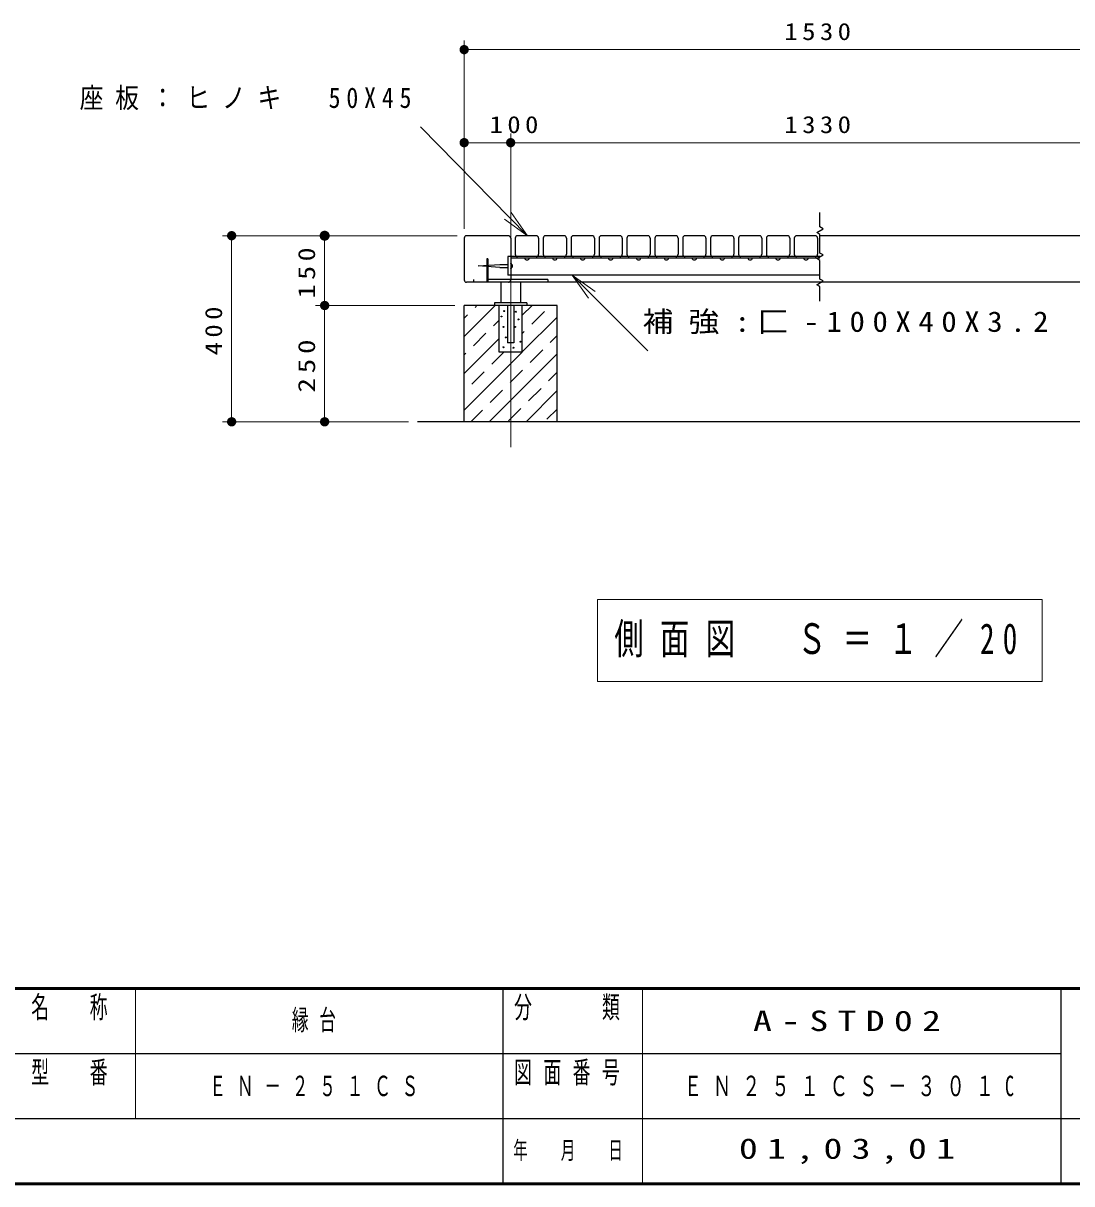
# Model space of a CAD drawing. Units: millimetres on the paper, scale 1:20. Extents: x -365 to 0, y -5 to 257.
# Drawn here: x -181.6 to -68.8, y 0 to 124.7 of the extents above; entities that cross this region are included whole.
import ezdxf

# ---------------------------------------------------------------- set-up
doc = ezdxf.new("R2010")
doc.units = ezdxf.units.MM
doc.linetypes.add('USER1', pattern=[4.5, 2.5, -2])
doc.linetypes.add('USER2', pattern=[6, 3, -1, 1, -1])
doc.layers.add('LY_1', color=7, linetype='Continuous', lineweight=25)
doc.layers.add('LY_3', color=7, linetype='Continuous', lineweight=13)
doc.styles.add('ＭＳ ゴシック', font='')
doc.styles.get('ＭＳ ゴシック').set_extended_font_data('MS Gothic')

# ---------------------------------------------------------------- blocks, each defined once
blk = doc.blocks.new('open_arrow')
at = {"color": 0, "linetype": 'Continuous', "lineweight": -2}
blk.add_lwpolyline([(7.5, 1.25), (0, 0), (7.5, -1.25)], dxfattribs=at)
blk = doc.blocks.new('filled_dot')
at = {"color": 0, "linetype": 'Continuous', "lineweight": -2, "const_width": 1.25}
blk.add_lwpolyline([(-0.625, 0, 1), (0.625, 0, 1)], format="xyb", close=True, dxfattribs=at)

msp = doc.modelspace()

# ---------------------------------------------------------------- linework, layer by layer
at = {"layer": 'LY_1', "lineweight": 13}
for p, q in [((-134.167, 102.653), (-134.167, 122.903)), ((-134.167, 121.903), (-57.667, 121.903)), ((-127.362, 101.903), (-138.869, 113.613)), ((-134.167, 102.653), (-134.167, 112.903)), ((-129.167, 80.175), (-129.167, 112.903)), ((-134.167, 111.903), (-125.658, 111.903)), ((-129.167, 111.903), (-62.667, 111.903)), ((-134.917, 101.903), (-160.167, 101.903)), ((-159.167, 81.903), (-159.167, 101.903)), ((-149.167, 94.403), (-149.167, 101.903)), ((-122.556, 97.653), (-114.422, 89.537)), ((-135.167, 94.403), (-150.167, 94.403)), ((-149.167, 81.903), (-149.167, 94.403)), ((-134.167, 91.057), (-130.822, 94.403)), ((-132.998, 94.203), (-132.797, 94.403)), ((-127.917, 93.356), (-126.87, 94.403)), ((-126.891, 92.407), (-125.544, 93.754)), ((-134.167, 93.033), (-133.806, 93.395)), ((-131.022, 92.227), (-130.417, 92.832)), ((-127.917, 89.405), (-124.167, 93.155)), ((-133.177, 90.072), (-131.83, 91.419)), ((-127.917, 91.38), (-127.699, 91.599)), ((-124.915, 90.431), (-124.167, 91.179)), ((-134.167, 87.106), (-130.417, 90.856)), ((-134.167, 83.155), (-127.919, 89.403)), ((-134.167, 89.082), (-133.985, 89.264)), ((-131.468, 81.903), (-124.167, 89.203)), ((-131.202, 88.096), (-129.895, 89.403)), ((-127.071, 88.276), (-125.724, 89.623)), ((-129.226, 86.121), (-127.879, 87.468)), ((-133.357, 85.941), (-132.01, 87.288)), ((-125.095, 86.3), (-124.167, 87.228)), ((-134.167, 85.13), (-134.165, 85.133)), ((-131.381, 83.965), (-130.034, 85.312)), ((-127.517, 81.903), (-124.167, 85.252)), ((-127.25, 84.145), (-125.903, 85.492)), ((-133.444, 81.903), (-132.189, 83.157)), ((-129.405, 81.99), (-128.058, 83.337)), ((-125.275, 82.169), (-124.167, 83.276)), ((-140.167, 81.903), (-160.167, 81.903)), ((-119.817, 62.803), (-119.817, 54.003)), ((-72.017, 62.803), (-119.817, 62.803)), ((-72.017, 54.003), (-72.017, 62.803)), ((-119.817, 54.003), (-72.017, 54.003))]:
    msp.add_line(p, q, dxfattribs=at)
at = {"layer": 'LY_1', "linetype": 'USER2', "lineweight": 13}
msp.add_line((-129.167, 79.175), (-129.167, 107.126), dxfattribs=at)
at = {"layer": 'LY_1'}
for p, q in [((-134.167, 101.653), (-134.167, 97.153)), ((-129.417, 101.903), (-133.917, 101.903)), ((-129.167, 101.653), (-129.167, 97.153)), ((-128.667, 101.653), (-128.667, 99.903)), ((-126.417, 101.903), (-128.417, 101.903)), ((-126.167, 101.653), (-126.167, 99.903)), ((-125.667, 101.653), (-125.667, 99.903)), ((-123.417, 101.903), (-125.417, 101.903)), ((-123.167, 101.653), (-123.167, 99.903)), ((-122.667, 101.653), (-122.667, 99.903)), ((-120.417, 101.903), (-122.417, 101.903)), ((-120.167, 101.653), (-120.167, 99.903)), ((-119.667, 101.653), (-119.667, 99.903)), ((-117.417, 101.903), (-119.417, 101.903)), ((-117.167, 101.653), (-117.167, 99.903)), ((-116.667, 101.653), (-116.667, 99.903)), ((-114.417, 101.903), (-116.417, 101.903)), ((-114.167, 101.653), (-114.167, 99.903)), ((-113.667, 101.653), (-113.667, 99.903)), ((-111.417, 101.903), (-113.417, 101.903)), ((-111.167, 101.653), (-111.167, 99.903)), ((-110.667, 101.653), (-110.667, 99.903)), ((-108.417, 101.903), (-110.417, 101.903)), ((-108.167, 101.653), (-108.167, 99.903)), ((-107.667, 101.653), (-107.667, 99.903)), ((-105.417, 101.903), (-107.417, 101.903)), ((-105.167, 101.653), (-105.167, 99.903)), ((-104.667, 101.653), (-104.667, 99.903)), ((-102.417, 101.903), (-104.417, 101.903)), ((-102.167, 101.653), (-102.167, 99.903)), ((-101.667, 101.653), (-101.667, 99.903)), ((-99.417, 101.903), (-101.417, 101.903)), ((-99.167, 101.653), (-99.167, 99.903)), ((-98.667, 101.653), (-98.667, 99.903)), ((-96.417, 101.903), (-98.417, 101.903)), ((-96.167, 101.653), (-96.167, 99.903)), ((-57.917, 101.903), (-95.917, 101.903)), ((-132.668, 98.653), (-130.334, 98.808)), ((-130.334, 98.498), (-132.667, 98.653)), ((-131.717, 99.403), (-131.717, 96.903)), ((-131.617, 99.403), (-131.717, 99.403)), ((-131.617, 99.403), (-131.617, 96.903)), ((-130.334, 98.808), (-129.467, 98.808)), ((-129.467, 99.653), (-129.467, 97.653)), ((-95.917, 99.653), (-129.467, 99.653)), ((-95.917, 99.493), (-129.167, 99.493)), ((-130.334, 98.498), (-129.467, 98.498)), ((-95.917, 97.653), (-129.467, 97.653)), ((-57.917, 96.903), (-133.917, 96.903)), ((-130.235, 96.903), (-130.235, 94.703)), ((-125.167, 97.203), (-129.167, 97.203)), ((-128.1, 96.903), (-128.1, 94.703)), ((-125.167, 97.203), (-125.167, 96.903)), ((-134.167, 81.903), (-134.167, 94.403)), ((-124.167, 94.403), (-134.167, 94.403)), ((-130.917, 94.703), (-130.917, 94.403)), ((-127.417, 94.703), (-130.917, 94.703)), ((-130.417, 89.403), (-130.417, 94.403)), ((-129.492, 94.403), (-129.492, 90.403)), ((-128.842, 94.403), (-128.842, 90.403)), ((-127.917, 89.403), (-127.917, 94.403)), ((-127.417, 94.703), (-127.417, 94.403)), ((-124.167, 81.903), (-124.167, 94.403)), ((-128.842, 90.403), (-129.492, 90.403)), ((-127.917, 89.403), (-130.417, 89.403)), ((-55.167, 81.903), (-139.167, 81.903))]:
    msp.add_line(p, q, dxfattribs=at)
at = {"layer": 'LY_1', "linetype": 'USER1'}
for p, q in [((-133.167, 97.203), (-133.167, 96.903)), ((-129.167, 97.203), (-133.167, 97.203))]:
    msp.add_line(p, q, dxfattribs=at)
at = {"layer": 'LY_1'}
msp.add_lwpolyline([(-95.917, 94.879), (-95.917, 96.441), (-96.264, 96.641), (-95.571, 97.041), (-95.917, 97.241), (-95.917, 99.241), (-96.264, 99.441), (-95.571, 99.841), (-95.917, 100.041), (-95.917, 102.041), (-96.264, 102.241), (-95.571, 102.641), (-95.917, 102.841), (-95.917, 104.403)], dxfattribs=at)
for centre in [(-129.849, 93.809), (-128.595, 93.733), (-130.156, 93.221), (-128.339, 92.913), (-129.952, 92.094), (-128.697, 92.094), (-129.952, 89.918), (-129.696, 90.968), (-128.876, 89.867), (-128.108, 90.507)]:
    msp.add_circle(centre, 0.05, dxfattribs=at)
for centre, radius, start, end in [((-133.917, 101.653), 0.25, 89.99998, 179.99996), ((-129.417, 101.653), 0.25, 0, 89.99998), ((-128.417, 101.653), 0.25, 89.99998, 179.99996), ((-126.417, 101.653), 0.25, 0, 89.99998), ((-125.417, 101.653), 0.25, 89.99998, 179.99996), ((-123.417, 101.653), 0.25, 0, 89.99998), ((-122.417, 101.653), 0.25, 89.99998, 179.99996), ((-120.417, 101.653), 0.25, 0, 89.99998), ((-119.417, 101.653), 0.25, 89.99998, 179.99996), ((-117.417, 101.653), 0.25, 0, 89.99998), ((-116.417, 101.653), 0.25, 89.99998, 179.99996), ((-114.417, 101.653), 0.25, 0, 89.99998), ((-113.417, 101.653), 0.25, 89.99998, 179.99996), ((-111.417, 101.653), 0.25, 0, 89.99998), ((-110.417, 101.653), 0.25, 89.99998, 179.99996), ((-108.417, 101.653), 0.25, 0, 89.99998), ((-107.417, 101.653), 0.25, 89.99998, 179.99996), ((-105.417, 101.653), 0.25, 0, 89.99998), ((-104.417, 101.653), 0.25, 89.99998, 179.99996), ((-102.417, 101.653), 0.25, 0, 89.99998), ((-101.417, 101.653), 0.25, 89.99998, 179.99996), ((-99.417, 101.653), 0.25, 0, 89.99998), ((-98.417, 101.653), 0.25, 89.99998, 179.99996), ((-96.417, 101.653), 0.25, 0, 89.99998), ((-128.417, 99.903), 0.25, 179.99996, 269.99995), ((-126.417, 99.903), 0.25, 269.99996, 0), ((-125.417, 99.903), 0.25, 179.99996, 269.99995), ((-123.417, 99.903), 0.25, 269.99996, 0), ((-122.417, 99.903), 0.25, 179.99996, 269.99995), ((-120.417, 99.903), 0.25, 269.99996, 0), ((-119.417, 99.903), 0.25, 179.99996, 269.99995), ((-117.417, 99.903), 0.25, 269.99996, 0), ((-116.417, 99.903), 0.25, 179.99996, 269.99995), ((-114.417, 99.903), 0.25, 269.99996, 0), ((-113.417, 99.903), 0.25, 179.99996, 269.99995), ((-111.417, 99.903), 0.25, 269.99996, 0), ((-110.417, 99.903), 0.25, 179.99996, 269.99995), ((-108.417, 99.903), 0.25, 269.99996, 0), ((-107.417, 99.903), 0.25, 179.99996, 269.99995), ((-105.417, 99.903), 0.25, 269.99996, 0), ((-104.417, 99.903), 0.25, 179.99996, 269.99995), ((-102.417, 99.903), 0.25, 269.99996, 0), ((-101.417, 99.903), 0.25, 179.99996, 269.99995), ((-99.417, 99.903), 0.25, 269.99996, 0), ((-98.417, 99.903), 0.25, 179.99996, 269.99995), ((-96.417, 99.903), 0.25, 269.99996, 0), ((-129.247, 98.653), 0.274, 286.78491, 73.21509), ((-127.417, 99.572), 0.274, 196.78501, 343.21497), ((-124.417, 99.572), 0.274, 196.78501, 343.21497), ((-121.417, 99.572), 0.274, 196.78501, 343.21497), ((-118.417, 99.572), 0.274, 196.78501, 343.21497), ((-115.417, 99.572), 0.274, 196.78501, 343.21497), ((-112.417, 99.572), 0.274, 196.78501, 343.21497), ((-109.417, 99.572), 0.274, 196.78501, 343.21497), ((-106.417, 99.572), 0.274, 196.78501, 343.21497), ((-103.417, 99.572), 0.274, 196.78501, 343.21497), ((-100.417, 99.572), 0.274, 196.78501, 343.21497), ((-97.417, 99.572), 0.274, 196.78501, 343.21497), ((-133.917, 97.153), 0.25, 179.99996, 269.99995), ((-129.417, 97.153), 0.25, 269.99996, 0)]:
    msp.add_arc(centre, radius, start, end, dxfattribs=at)
at = {"layer": 'LY_3', "lineweight": 50}
for p, q in [((-365, 21), (0, 21)), ((-365, 0), (0, 0))]:
    msp.add_line(p, q, dxfattribs=at)
at = {"layer": 'LY_3'}
for p, q in [((-169.5, 21), (-169.5, 7)), ((-115, 21), (-115, 0))]:
    msp.add_line(p, q, dxfattribs=at)
at = {"layer": 'LY_3', "color": 211, "lineweight": 25}
for p, q in [((-130, 21), (-130, 0)), ((-70, 21), (-70, 0)), ((-182.5, 14), (-70, 14)), ((-237.5, 7), (0, 7))]:
    msp.add_line(p, q, dxfattribs=at)

# ---------------------------------------------------------------- block references
at = {"layer": 'LY_1', "lineweight": 13, "xscale": 0.4, "yscale": 0.4}
for p in [(-134.167, 121.903), (-134.167, 111.903), (-129.167, 111.903)]:
    msp.add_blockref('filled_dot', p, dxfattribs=at)
at = {"layer": 'LY_1', "lineweight": 13}
for name, p, xscale, yscale, rotation in [('filled_dot', (-129.167, 111.903), 0.4, 0.4, 180), ('open_arrow', (-127.362, 101.903), 0.4, 0.4, 134.5), ('filled_dot', (-159.167, 101.903), 0.4, 0.4, 270), ('filled_dot', (-149.167, 101.903), 0.431, 0.431, 270), ('open_arrow', (-122.556, 97.653), 0.4, 0.4, 315.1), ('filled_dot', (-149.167, 94.403), 0.4, 0.4, 270), ('filled_dot', (-159.167, 81.903), 0.4, 0.4, 90), ('filled_dot', (-149.167, 81.903), 0.4, 0.4, 90)]:
    msp.add_blockref(name, p, dxfattribs=dict(at, xscale=xscale, yscale=yscale, rotation=rotation))

# ---------------------------------------------------------------- texts
at = {"layer": 'LY_1', "style": 'ＭＳ ゴシック'}
for s, insert, char_height, attachment_point in [('\\T1.33;\\W1.15;1530', (-95.917, 122.903), 1.833, 8), ('\\T1.5;\\W0.85;座板：ヒノキ\u300050X45', (-175.508, 116.613), 2.199, 4), ('\\T1.33;\\W1.15;100', (-128.575, 112.903), 1.833, 8), ('\\T1.33;\\W1.15;1330', (-95.917, 112.903), 1.833, 8), ('\\T1.5;\\W1.1;補強:匚-100X40X3.2', (-114.981, 92.537), 2.199, 4), ('\\T1.56;\\W0.7;側面図\u3000Ｓ＝１／20', (-95.917, 58.403), 3.299, 5), ('\\T1.64;\\W0.6;縁台', (-149.75, 17.5), 2.199, 5), ('\\T1.5;\\W1.35;A-STD02', (-92.5, 17.5), 2.199, 5), ('\\T1.64;\\W0.6;ＥＮ－２５１ＣＳ', (-149.75, 10.5), 2.199, 5), ('\\T1.61;\\W0.65;ＥＮ２５１ＣＳ－３０１C', (-92.5, 10.5), 2.199, 5), ('\\T1.5;\\W1.35;01,03,01', (-92.5, 3.5), 2.199, 5)]:
    msp.add_mtext(s, dxfattribs=dict(at, insert=insert, char_height=char_height, attachment_point=attachment_point))
at = {"layer": 'LY_1', "char_height": 1.833, "attachment_point": 8, "rotation": 90, "style": 'ＭＳ ゴシック'}
for s, insert in [('\\T1.33;\\W1.2;150', (-150.167, 98.153)), ('\\T1.33;\\W1.15;400', (-160.167, 91.903)), ('\\T1.33;\\W1.25;250', (-150.167, 88.153))]:
    msp.add_mtext(s, dxfattribs=dict(at, insert=insert))
at = {"layer": 'LY_3', "color": 4, "style": 'ＭＳ ゴシック'}
for s, insert, char_height, attachment_point in [('\\T1.64;\\W0.6;名\u3000称', (-176, 20.167), 2.346, 2), ('\\T1.64;\\W0.6;分\u3000\u3000類', (-122.5, 20.167), 2.346, 2), ('\\T1.64;\\W0.6;型\u3000番', (-176, 13.167), 2.346, 2), ('\\T1.64;\\W0.6;図面番号', (-122.5, 13.167), 2.346, 2), ('\\T1.64;\\W0.6;年\u3000月\u3000日', (-122.5, 3.5), 1.906, 5)]:
    msp.add_mtext(s, dxfattribs=dict(at, insert=insert, char_height=char_height, attachment_point=attachment_point))

doc.saveas('drawing.dxf')
